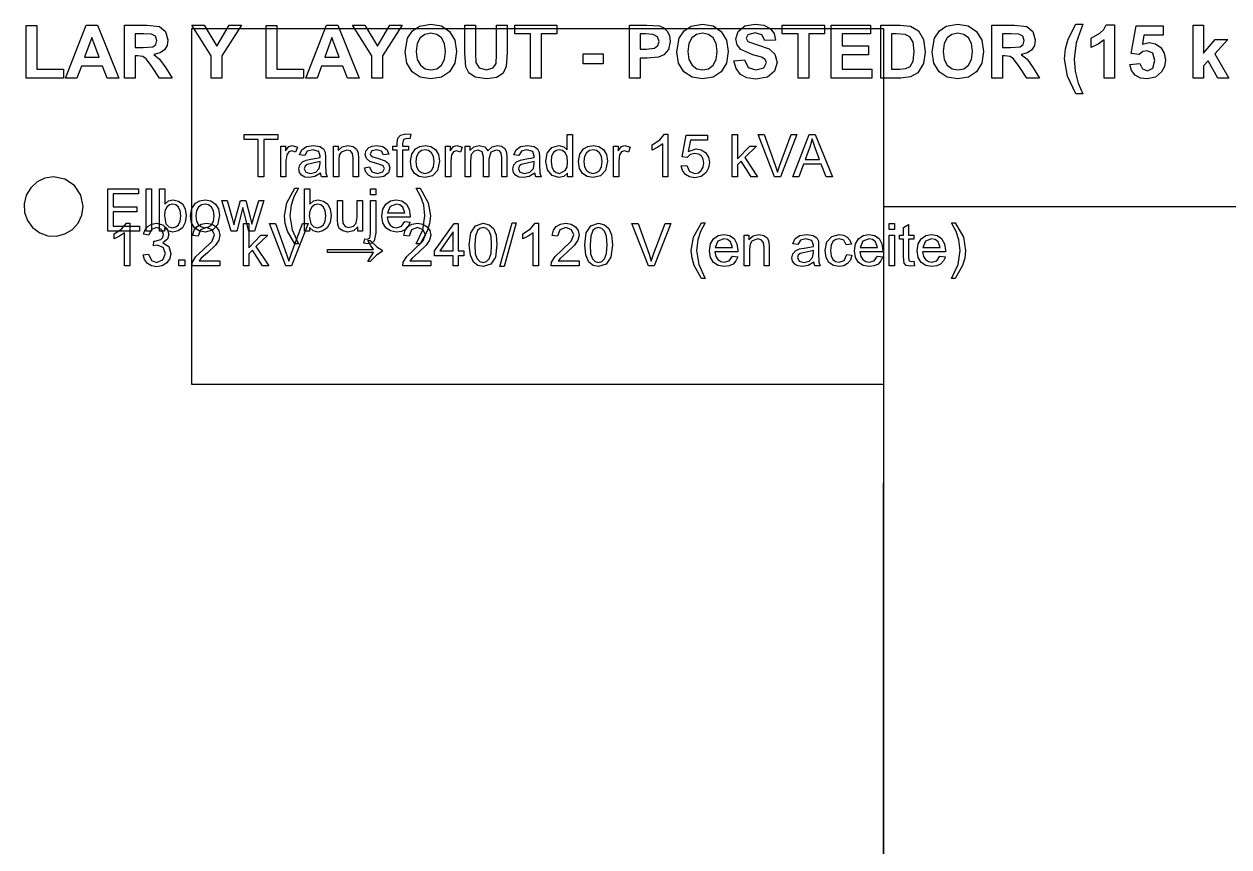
# Model space of a CAD drawing. Extents: x 10 to 410, y -78 to 290.
# Drawn here: x 73 to 195, y 207.2 to 290.5 of the extents above; entities that cross this region are included whole.
import ezdxf

# ---------------------------------------------------------------- set-up
doc = ezdxf.new("R2010")
doc.units = 0

msp = doc.modelspace()

# ---------------------------------------------------------------- linework, layer by layer
at = {"layer": 'Layer 1', "color": 7}
for points in [[(73.208008, 285), (73.208008, 290.324707), (74.291992, 290.324707), (74.291992, 285.904541), (76.987305, 285.904541), (76.987305, 285), (73.208008, 285)], [(83.179932, 285), (83.179932, 290.368652), (85.461426, 290.368652), (86.710205, 290.222168), (87.336426, 289.709473), (87.570801, 288.863525), (87.481995, 288.311462), (87.215576, 287.863769), (86.772461, 287.54425), (86.153564, 287.369385), (86.732178, 286.918945), (87.351074, 286.047363), (88.006592, 285), (86.710205, 285), (85.926514, 286.168213), (85.355225, 286.955566), (85.029297, 287.178955), (84.483643, 287.241211), (84.263916, 287.241211), (84.263916, 285), (83.179932, 285)], [(91.950684, 285), (91.950684, 287.259522), (89.984131, 290.368652), (91.254883, 290.368652), (92.518311, 288.244629), (93.756104, 290.368652), (95.004883, 290.368652), (93.031006, 287.252197), (93.031006, 285), (91.950684, 285)], [(97.520752, 285), (97.520752, 290.324707), (98.604736, 290.324707), (98.604736, 285.904541), (101.30005, 285.904541), (101.30005, 285), (97.520752, 285)], [(108.21045, 285), (108.21045, 287.259522), (106.2439, 290.368652), (107.51465, 290.368652), (108.77808, 288.244629), (110.01587, 290.368652), (111.26465, 290.368652), (109.29077, 287.252197), (109.29077, 285), (108.21045, 285)], [(124.26147, 285), (124.26147, 289.460449), (122.66846, 289.460449), (122.66846, 290.368652), (126.93481, 290.368652), (126.93481, 289.460449), (125.34546, 289.460449), (125.34546, 285), (124.26147, 285)], [(134.29932, 285), (134.29932, 290.368652), (136.03882, 290.368652), (137.32788, 290.288086), (137.751772, 290.095826), (138.10059, 289.760743), (138.33405, 289.298401), (138.41187, 288.717041), (138.23242, 287.885743), (137.77466, 287.354737), (137.21436, 287.102051), (136.09009, 287.025147), (135.3833, 287.025147), (135.3833, 285), (134.29932, 285)], [(151.34644, 285), (151.34644, 289.460449), (149.75342, 289.460449), (149.75342, 290.368652), (154.01978, 290.368652), (154.01978, 289.460449), (152.43042, 289.460449), (152.43042, 285), (151.34644, 285)], [(154.71924, 285), (154.71924, 290.368652), (158.69995, 290.368652), (158.69995, 289.460449), (155.80322, 289.460449), (155.80322, 288.270264), (158.49854, 288.270264), (158.49854, 287.365723), (155.80322, 287.365723), (155.80322, 285.904541), (158.80249, 285.904541), (158.80249, 285), (154.71924, 285)], [(170.97534, 285), (170.97534, 290.368652), (173.25684, 290.368652), (174.50562, 290.222168), (175.13184, 289.709473), (175.36621, 288.863525), (175.277405, 288.311462), (175.01099, 287.863769), (174.56787, 287.54425), (173.94897, 287.369385), (174.52759, 286.918945), (175.14648, 286.047363), (175.802, 285), (174.50562, 285), (173.72192, 286.168213), (173.15063, 286.955566), (172.82471, 287.178955), (172.27905, 287.241211), (172.05933, 287.241211), (172.05933, 285), (170.97534, 285)], [(191.35132, 285), (191.35132, 290.368652), (192.38037, 290.368652), (192.38037, 287.519531), (193.58521, 288.88916), (194.85229, 288.88916), (193.52295, 287.468262), (194.94751, 285), (193.83789, 285), (192.86011, 286.746826), (192.38037, 286.245117), (192.38037, 285), (191.35132, 285)], [(80.605469, 287.124023), (79.865723, 289.116211), (79.140625, 287.124023), (80.605469, 287.124023)], [(84.263916, 288.098144), (85.065918, 288.098144), (86.040039, 288.164062), (86.343994, 288.391113), (86.453857, 288.793945), (86.307373, 289.229736), (85.900879, 289.442139), (85.109863, 289.460449), (84.263916, 289.460449), (84.263916, 288.098144)], [(129.59351, 286.431885), (129.59351, 287.460938), (131.61499, 287.460938), (131.61499, 286.431885), (129.59351, 286.431885)], [(96.710937, 275), (96.710937, 278.788086), (95.295898, 278.788086), (95.295898, 279.294922), (98.700195, 279.294922), (98.700195, 278.788086), (97.279297, 278.788086), (97.279297, 275), (96.710937, 275)], [(110.79102, 275), (110.79102, 277.701172), (110.3252, 277.701172), (110.3252, 278.111328), (110.79102, 278.111328), (110.79102, 278.442383), (110.84672, 278.908203), (111.11332, 279.239258), (111.65238, 279.368164), (112.14457, 279.31543), (112.06547, 278.855469), (111.75492, 278.884766), (111.41508, 278.782227), (111.31548, 278.398438), (111.31548, 278.111329), (111.92193, 278.111329), (111.92193, 277.701172), (111.31548, 277.701172), (111.31548, 275), (110.79102, 275)], [(128.02051, 275), (128.02051, 275.392578), (127.65503, 275.04541), (127.15039, 274.929688), (126.46484, 275.134766), (125.98145, 275.706055), (125.81152, 276.552734), (125.9668, 277.396484), (126.43262, 277.979492), (127.12695, 278.181641), (127.62793, 278.061523), (127.98535, 277.753906), (127.98535, 279.294922), (128.50977, 279.294922), (128.50977, 275), (128.02051, 275)], [(144.68457, 275), (144.68457, 279.294922), (145.21191, 279.294922), (145.21191, 276.845703), (146.45996, 278.111328), (147.14258, 278.111328), (145.95312, 276.957031), (147.2627, 275), (146.6123, 275), (145.58398, 276.59082), (145.21191, 276.233398), (145.21191, 275), (144.68457, 275)], [(148.97656, 275), (147.3125, 279.294922), (147.92773, 279.294922), (149.04395, 276.174805), (149.26953, 275.47168), (149.50098, 276.174805), (150.66113, 279.294922), (151.24121, 279.294922), (149.55957, 275), (148.97656, 275)], [(150.83398, 275), (152.4834, 279.294922), (153.0957, 279.294922), (154.85352, 275), (154.20605, 275), (153.70508, 276.300781), (151.90918, 276.300781), (151.4375, 275), (150.83398, 275)], [(98.987305, 275), (98.987305, 278.111328), (99.461914, 278.111328), (99.461914, 277.639648), (99.795898, 278.076172), (100.135742, 278.181641), (100.677734, 278.011719), (100.496094, 277.522461), (100.109375, 277.636719), (99.798828, 277.53125), (99.602539, 277.244141), (99.514649, 276.628906), (99.514649, 275), (98.987305, 275)], [(104.328125, 275), (104.328125, 278.111328), (104.802734, 278.111328), (104.802734, 277.668945), (105.22168, 278.053467), (105.792969, 278.181641), (106.308594, 278.079102), (106.663086, 277.81543), (106.827148, 277.425781), (106.856448, 276.913086), (106.856448, 275), (106.329105, 275), (106.329105, 276.892578), (106.267585, 277.373047), (106.047859, 277.62793), (105.681648, 277.72461), (105.09864, 277.510742), (104.916267, 277.200928), (104.855476, 276.699219), (104.855476, 275), (104.328125, 275)], [(115.66309, 275), (115.66309, 278.111328), (116.1377, 278.111328), (116.1377, 277.639648), (116.47168, 278.076172), (116.81152, 278.181641), (117.35352, 278.011719), (117.17188, 277.522461), (116.78516, 277.636719), (116.47461, 277.53125), (116.27832, 277.244141), (116.19042, 276.628906), (116.19042, 275), (115.66309, 275)], [(117.66699, 275), (117.66699, 278.111328), (118.13867, 278.111328), (118.13867, 277.674805), (118.52832, 278.041016), (119.08203, 278.181641), (119.64746, 278.038086), (119.96094, 277.636719), (120.385745, 278.04541), (120.92188, 278.181641), (121.331302, 278.117187), (121.63379, 277.923828), (121.820555, 277.599365), (121.88281, 277.135742), (121.88281, 275), (121.3584, 275), (121.3584, 276.959961), (121.3057, 277.414062), (121.12113, 277.639648), (120.80473, 277.724609), (120.25981, 277.504883), (120.04301, 276.807617), (120.04301, 275), (119.51567, 275), (119.51567, 277.021484), (119.38676, 277.548828), (118.96488, 277.724609), (118.5518, 277.607422), (118.27934, 277.264648), (118.19434, 276.614258), (118.19434, 275), (117.66699, 275)], [(132.66992, 275), (132.66992, 278.111328), (133.14453, 278.111328), (133.14453, 277.639648), (133.47852, 278.076172), (133.81836, 278.181641), (134.36035, 278.011719), (134.17871, 277.522461), (133.79199, 277.636719), (133.48145, 277.53125), (133.28516, 277.244141), (133.19726, 276.628906), (133.19726, 275), (132.66992, 275)], [(81.474609, 269.5), (81.474609, 273.794922), (84.580078, 273.794922), (84.580078, 273.288086), (82.042969, 273.288086), (82.042969, 271.972656), (84.418945, 271.972656), (84.418945, 271.46875), (82.042969, 271.46875), (82.042969, 270.006836), (84.679687, 270.006836), (84.679687, 269.5), (81.474609, 269.5)], [(85.385742, 269.5), (85.385742, 273.794922), (85.913086, 273.794922), (85.913086, 269.5), (85.385742, 269.5)], [(93.978516, 269.5), (93.026367, 272.611328), (93.571289, 272.611328), (94.066406, 270.81543), (94.250977, 270.147461), (94.412109, 270.789062), (94.907227, 272.611328), (95.449219, 272.611328), (95.915039, 270.806641), (96.070312, 270.211914), (96.249023, 270.8125), (96.782227, 272.611328), (97.294922, 272.611328), (96.322266, 269.5), (95.774414, 269.5), (95.279297, 271.363281), (95.15918, 271.893555), (94.529297, 269.5), (93.978516, 269.5)], [(106.77832, 269.5), (106.77832, 269.957031), (106.349853, 269.561523), (105.791016, 269.429688), (105.275391, 269.535156), (104.920898, 269.798828), (104.759766, 270.191406), (104.727539, 270.683594), (104.727539, 272.611328), (105.254883, 272.611328), (105.254883, 270.885742), (105.287113, 270.329102), (105.498051, 270.000977), (105.896488, 269.883789), (106.341801, 270.003906), (106.63477, 270.334961), (106.72266, 270.944336), (106.72266, 272.611328), (107.25, 272.611328), (107.25, 269.5), (106.77832, 269.5)], [(85.0625, 267.133789), (85.589844, 267.204102), (85.897461, 266.556641), (86.430664, 266.360352), (87.057617, 266.618164), (87.31543, 267.256836), (87.078125, 267.854492), (86.474609, 268.091797), (86.102539, 268.033203), (86.161129, 268.496094), (86.246089, 268.490233), (86.852534, 268.666015), (87.054682, 268.889403), (87.122065, 269.208007), (86.925776, 269.688476), (86.41894, 269.878905), (85.906245, 269.685546), (85.642573, 269.105468), (85.115229, 269.199218), (85.273436, 269.669433), (85.554687, 270.019531), (85.939209, 270.239258), (86.407227, 270.3125), (87.054687, 270.160156), (87.505859, 269.75), (87.664062, 269.196289), (87.514648, 268.689453), (87.072266, 268.326172), (87.664062, 267.959961), (87.875, 267.268555), (87.772461, 266.748535), (87.464844, 266.313477), (87.000488, 266.02124), (86.427734, 265.923828), (85.909912, 266.008057), (85.487305, 266.260742), (85.195068, 266.647461), (85.0625, 267.133789), (85.0625, 267.133789)], [(95.216797, 266), (95.216797, 270.294922), (95.744141, 270.294922), (95.744141, 267.845703), (96.992187, 269.111328), (97.674805, 269.111328), (96.485352, 267.957031), (97.794922, 266), (97.144531, 266), (96.116211, 267.59082), (95.744141, 267.233398), (95.744141, 266), (95.216797, 266)], [(99.508789, 266), (97.844727, 270.294922), (98.459961, 270.294922), (99.576172, 267.174805), (99.801758, 266.47168), (100.033203, 267.174805), (101.193359, 270.294922), (101.773437, 270.294922), (100.091797, 266), (99.508789, 266)], [(116.43066, 266), (116.43066, 267.02832), (114.56738, 267.02832), (114.56738, 267.511719), (116.52734, 270.294922), (116.95801, 270.294922), (116.95801, 267.511719), (117.53809, 267.511719), (117.53809, 267.02832), (116.95801, 267.02832), (116.95801, 266), (116.43066, 266)], [(136.2002, 266), (134.53613, 270.294922), (135.15137, 270.294922), (136.26758, 267.174805), (136.49316, 266.47168), (136.72461, 267.174805), (137.88477, 270.294922), (138.46484, 270.294922), (136.7832, 266), (136.2002, 266)], [(160.58979, 269.688477), (160.58979, 270.294922), (161.11714, 270.294922), (161.11714, 269.688477), (160.58979, 269.688477)], [(108.042969, 268.566406), (108.716797, 267.918945), (109.25293, 267.59082), (109.25293, 267.458984), (108.69043, 267.098633), (108.040039, 266.459961), (107.814453, 266.459961), (108.391602, 267.365234), (103.71875, 267.365234), (103.71875, 267.661133), (108.391602, 267.661133), (108.081055, 268.083008), (107.820312, 268.566406), (108.042969, 268.566406)], [(145.90918, 266), (145.90918, 269.111328), (146.38379, 269.111328), (146.38379, 268.668945), (146.802733, 269.053467), (147.37402, 269.181641), (147.88965, 269.079102), (148.24414, 268.81543), (148.4082, 268.425781), (148.4375, 267.913086), (148.4375, 266), (147.91016, 266), (147.91016, 267.892578), (147.84866, 268.373047), (147.62894, 268.62793), (147.26273, 268.72461), (146.67972, 268.510742), (146.497343, 268.200928), (146.43655, 267.699219), (146.43655, 266), (145.90918, 266)], [(160.58984, 266), (160.58984, 269.111328), (161.11719, 269.111328), (161.11719, 266), (160.58984, 266)], [(88.692383, 266), (88.692383, 266.600586), (89.292969, 266.600586), (89.292969, 266), (88.692383, 266)]]:
    msp.add_lwpolyline(points, close=True, dxfattribs=at)
for points in [[(82.601318, 285), (81.422119, 285), (80.953369, 286.219482), (78.807373, 286.219482), (78.364258, 285), (77.214355, 285), (79.30542, 290.368652), (80.45166, 290.368652), (82.601318, 285)], [(106.91406, 285), (105.73486, 285), (105.26611, 286.219482), (103.12012, 286.219482), (102.677, 285), (101.5271, 285), (103.61816, 290.368652), (104.7644, 290.368652), (106.91406, 285)], [(111.58325, 287.651367), (111.82861, 289.02832), (112.32666, 289.764404), (113.02246, 290.247803), (114.17969, 290.460205), (115.247193, 290.276184), (116.07666, 289.724121), (116.612243, 288.844299), (116.79077, 287.677002), (116.614072, 286.517944), (116.08398, 285.640869), (115.25818, 285.091553), (114.19434, 284.908447), (113.11951, 285.090637), (112.29004, 285.637207), (111.759948, 286.506958), (111.58325, 287.651367), (111.58325, 287.651367)], [(117.62939, 290.368652), (118.71338, 290.368652), (118.71338, 287.460937), (118.75368, 286.563721), (119.08327, 286.032715), (119.80105, 285.834961), (120.49685, 286.021729), (120.77883, 286.486816), (120.82643, 287.398682), (120.82643, 290.368652), (121.91041, 290.368652), (121.91041, 287.548828), (121.82251, 286.182861), (121.49658, 285.509033), (120.8667, 285.06958), (119.83398, 284.908447), (118.66577, 285.084229), (118.03955, 285.545654), (117.7356, 286.142578), (117.62939, 287.504883), (117.62939, 290.368652)], [(139.08203, 287.651367), (139.32739, 289.02832), (139.82544, 289.764404), (140.52124, 290.247803), (141.67847, 290.460205), (142.745972, 290.276184), (143.57544, 289.724121), (144.111023, 288.844299), (144.28955, 287.677002), (144.112853, 286.517944), (143.58276, 285.640869), (142.75696, 285.091553), (141.69312, 284.908447), (140.61829, 285.090637), (139.78882, 285.637207), (139.258727, 286.506958), (139.08203, 287.651367), (139.08203, 287.651367)], [(144.86084, 286.746826), (145.91553, 286.849365), (146.30005, 286.069336), (147.0874, 285.820312), (147.87476, 286.040039), (148.14209, 286.560059), (148.02856, 286.882324), (147.64038, 287.116699), (146.77246, 287.351074), (145.54932, 287.88208), (145.178527, 288.373718), (145.05493, 288.962402), (145.28564, 289.727783), (145.95581, 290.273437), (147.01416, 290.460205), (147.899475, 290.349426), (148.53394, 290.01709), (148.924867, 289.499817), (149.07227, 288.834228), (147.98828, 288.786621), (147.68799, 289.379883), (147.00317, 289.562989), (146.26343, 289.368897), (146.09131, 289.035645), (146.25244, 288.709717), (147.24854, 288.35083), (148.41675, 287.962647), (149.01001, 287.416992), (149.22607, 286.563721), (148.96973, 285.699463), (148.24463, 285.098877), (147.07642, 284.904785), (146.176455, 285.021973), (145.5127, 285.373535), (145.076905, 285.953064), (144.86084, 286.746826), (144.86084, 286.746826)], [(159.71802, 290.368652), (161.69922, 290.368652), (162.72095, 290.266113), (163.53027, 289.771728), (164.04297, 288.900147), (164.21875, 287.633057), (164.05396, 286.490479), (163.479, 285.541992), (162.71729, 285.113525), (161.75781, 285), (159.71802, 285), (159.71802, 290.368652)], [(164.91821, 287.651367), (165.16357, 289.02832), (165.66162, 289.764404), (166.35742, 290.247803), (167.51465, 290.460205), (168.582153, 290.276184), (169.41162, 289.724121), (169.947203, 288.844299), (170.12573, 287.677002), (169.949035, 286.517944), (169.41895, 285.640869), (168.593142, 285.091553), (167.5293, 284.908447), (166.45447, 285.090637), (165.625, 285.637207), (165.094908, 286.506958), (164.91821, 287.651367), (164.91821, 287.651367)], [(180.1709, 283.421631), (179.46411, 283.421631), (178.61084, 285.179443), (178.31787, 286.94458), (178.408507, 287.974548), (178.68042, 288.947754), (179.47876, 290.460205), (180.18188, 290.460205), (179.48975, 288.570557), (179.30298, 286.922607), (179.41284, 285.692139), (179.72046, 284.494629), (180.1709, 283.421631), (180.1709, 283.421631)], [(183.37524, 285), (182.34619, 285), (182.34619, 288.878174), (181.731875, 288.419495), (181.01685, 288.098144), (181.01685, 289.031982), (181.89209, 289.530029), (182.290342, 289.930115), (182.54028, 290.390625), (183.37524, 290.390625), (183.37524, 285)], [(184.92798, 286.380615), (185.95337, 286.486816), (186.21338, 285.933838), (186.71143, 285.732422), (187.25708, 285.992432), (187.48047, 286.783447), (187.25708, 287.523193), (186.68213, 287.772217), (186.2619, 287.674255), (185.88745, 287.380371), (185.05249, 287.501221), (185.57983, 290.29541), (188.30078, 290.29541), (188.30078, 289.332275), (186.35986, 289.332275), (186.19873, 288.42041), (186.90186, 288.592529), (187.534485, 288.468018), (188.06274, 288.094482), (188.4198, 287.522278), (188.53882, 286.801758), (188.44269, 286.174622), (188.1543, 285.618896), (187.528995, 285.086059), (186.70044, 284.908447), (186.025695, 285.00824), (185.48828, 285.307617), (185.11383, 285.775451), (184.92798, 286.380615), (184.92798, 286.380615)], [(104.91821, 287.124023), (104.17847, 289.116211), (103.45337, 287.124023), (104.91821, 287.124023)], [(112.7002, 287.687988), (112.805485, 286.885986), (113.12134, 286.303711), (113.599242, 285.952148), (114.19067, 285.834961), (114.780275, 285.951233), (115.25269, 286.300049), (115.5658, 286.885071), (115.67017, 287.702637), (115.568545, 288.508301), (115.26367, 289.07959), (114.794005, 289.420166), (114.19067, 289.533691), (113.58551, 289.418335), (113.11035, 289.072266), (112.802737, 288.497314), (112.7002, 287.687988), (112.7002, 287.687988)], [(135.3833, 289.460449), (135.3833, 287.937012), (135.97656, 287.937012), (136.8335, 288.021241), (137.17041, 288.284913), (137.29492, 288.702393), (137.1228, 289.185791), (136.68701, 289.423829), (135.90698, 289.46045), (135.3833, 289.460449)], [(140.19897, 287.687988), (140.304258, 286.885986), (140.62012, 286.303711), (141.098023, 285.952148), (141.68945, 285.834961), (142.279053, 285.951233), (142.75146, 286.300049), (143.064578, 286.885071), (143.16895, 287.702637), (143.067325, 288.508301), (142.76245, 289.07959), (142.292785, 289.420166), (141.68945, 289.533691), (141.08429, 289.418335), (140.60913, 289.072266), (140.30151, 288.497314), (140.19897, 287.687988), (140.19897, 287.687988)], [(160.802, 289.460449), (160.802, 285.904541), (161.61133, 285.904541), (162.26685, 285.955811), (162.70264, 286.179199), (162.98828, 286.695557), (163.09814, 287.680664), (162.98828, 288.636475), (162.68066, 289.156494), (162.17896, 289.40918), (161.28906, 289.46045), (160.802, 289.460449)], [(166.03516, 287.687988), (166.140445, 286.885986), (166.4563, 286.303711), (166.934203, 285.952148), (167.52563, 285.834961), (168.115235, 285.951233), (168.58765, 286.300049), (168.90076, 286.885071), (169.00513, 287.702637), (168.903505, 288.508301), (168.59863, 289.07959), (168.128965, 289.420166), (167.52563, 289.533691), (166.92047, 289.418335), (166.44531, 289.072266), (166.137698, 288.497314), (166.03516, 287.687988), (166.03516, 287.687988)], [(172.05933, 288.098144), (172.86133, 288.098144), (173.83545, 288.164062), (174.1394, 288.391113), (174.24927, 288.793945), (174.10278, 289.229736), (173.69629, 289.442139), (172.90527, 289.46045), (172.05933, 289.46045), (172.05933, 288.098144)], [(138.18066, 275), (137.65332, 275), (137.65332, 278.360352), (137.15234, 277.99707), (136.59863, 277.724609), (136.59863, 278.234375), (137.37207, 278.738281), (137.84082, 279.3125), (138.18066, 279.3125), (138.18066, 275)], [(103.021484, 275.383789), (102.456055, 275.032227), (101.875977, 274.929688), (101.422607, 274.991943), (101.087891, 275.178711), (100.881348, 275.465088), (100.8125, 275.820312), (100.915039, 276.236328), (101.1875, 276.541016), (101.568359, 276.713867), (102.037109, 276.792969), (102.977539, 276.97461), (102.980439, 277.112305), (102.831025, 277.566407), (102.230439, 277.745118), (101.679657, 277.613282), (101.418915, 277.153321), (100.90329, 277.223633), (101.134736, 277.756836), (101.600556, 278.070312), (102.306611, 278.181641), (102.954072, 278.087891), (103.320282, 277.850586), (103.484345, 277.493164), (103.510715, 277.006836), (103.510715, 276.303711), (103.542945, 275.37207), (103.677734, 275), (103.126953, 275), (103.021484, 275.383789), (103.021484, 275.383789)], [(107.454102, 275.928711), (107.975586, 276.010742), (108.21875, 275.530273), (108.78125, 275.363281), (109.320312, 275.509765), (109.496094, 275.858398), (109.34082, 276.139648), (108.801758, 276.318359), (107.996094, 276.570312), (107.65625, 276.866211), (107.541992, 277.285156), (107.635742, 277.668945), (107.896484, 277.964843), (108.230469, 278.117187), (108.6875, 278.18164), (109.329102, 278.076171), (109.739258, 277.789062), (109.920898, 277.308593), (109.405273, 277.238281), (109.200195, 277.613281), (108.725586, 277.748047), (108.207031, 277.62793), (108.051758, 277.34668), (108.116208, 277.162109), (108.318356, 277.021484), (108.784177, 276.886719), (109.563474, 276.640625), (109.912106, 276.365234), (110.038087, 275.914063), (109.882809, 275.416016), (109.440427, 275.055664), (108.784177, 274.929688), (108.249508, 274.992676), (107.858395, 275.181641), (107.599118, 275.494385), (107.454099, 275.928711), (107.454102, 275.928711)], [(112.13574, 276.555664), (112.255858, 277.307861), (112.61621, 277.835938), (113.061525, 278.095215), (113.59473, 278.181641), (114.177735, 278.076172), (114.64355, 277.759766), (114.948972, 277.260254), (115.05078, 276.599609), (114.86914, 275.65332), (114.34473, 275.120117), (113.59473, 274.929688), (113.003665, 275.034424), (112.53711, 275.348633), (112.236082, 275.859863), (112.13574, 276.555664), (112.13574, 276.555664)], [(124.69531, 275.383789), (124.12988, 275.032227), (123.5498, 274.929688), (123.096435, 274.991943), (122.76172, 275.178711), (122.555177, 275.465088), (122.48633, 275.820312), (122.58887, 276.236328), (122.86133, 276.541016), (123.24219, 276.713867), (123.71094, 276.792969), (124.65137, 276.97461), (124.65437, 277.112305), (124.50495, 277.566407), (123.90437, 277.745118), (123.35359, 277.613282), (123.09284, 277.153321), (122.57722, 277.223633), (122.80866, 277.756836), (123.27448, 278.070312), (123.98054, 278.181641), (124.628, 278.087891), (124.99421, 277.850586), (125.15827, 277.493164), (125.18467, 277.006836), (125.18467, 276.303711), (125.21687, 275.37207), (125.35163, 275), (124.80085, 275), (124.69538, 275.383789), (124.69531, 275.383789)], [(129.14258, 276.555664), (129.262698, 277.307862), (129.62305, 277.835938), (130.068358, 278.095215), (130.60156, 278.181641), (131.184568, 278.076172), (131.65039, 277.759766), (131.955813, 277.260254), (132.05762, 276.59961), (131.87598, 275.653321), (131.35156, 275.120117), (130.60156, 274.929688), (130.010497, 275.034424), (129.54395, 275.348633), (129.242923, 275.859864), (129.14258, 276.555664), (129.14258, 276.555664)], [(139.53125, 276.125), (140.08496, 276.171875), (140.36914, 275.5625), (140.91113, 275.360352), (141.262693, 275.432129), (141.55566, 275.647461), (141.75342, 275.981445), (141.81934, 276.40918), (141.755618, 276.812744), (141.56445, 277.121094), (141.272948, 277.31665), (140.90234, 277.381836), (140.44238, 277.264648), (140.12012, 276.96582), (139.625, 277.030273), (140.04102, 279.236328), (142.17676, 279.236328), (142.17676, 278.732422), (140.46289, 278.732422), (140.23145, 277.578125), (141.04297, 277.847656), (141.561525, 277.750244), (141.99219, 277.458008), (142.28223, 277.012695), (142.37891, 276.456055), (142.293948, 275.912598), (142.03906, 275.448242), (141.550537, 275.057129), (140.91113, 274.926758), (140.378663, 275.008789), (139.95312, 275.254883), (139.663083, 275.636474), (139.53125, 276.125), (139.53125, 276.125)], [(152.07324, 276.763672), (153.5293, 276.763672), (153.08105, 277.953125), (152.77637, 278.84375), (152.54492, 278.023438), (152.07324, 276.763672)], [(112.67773, 276.555664), (112.742917, 276.032715), (112.93848, 275.65918), (113.232912, 275.437256), (113.59473, 275.363281), (113.954345, 275.437988), (114.24805, 275.662109), (114.443605, 276.039307), (114.50879, 276.573242), (114.442872, 277.080078), (114.24512, 277.446289), (113.952152, 277.67041), (113.59473, 277.745117), (113.232912, 277.671143), (112.93848, 277.449219), (112.742917, 277.077881), (112.67773, 276.555664), (112.67773, 276.555664)], [(126.35352, 276.552734), (126.416507, 276.030518), (126.60547, 275.65918), (126.880127, 275.437256), (127.2002, 275.363281), (127.78613, 275.644531), (127.968508, 276.002686), (128.0293, 276.508789), (127.967775, 277.0625), (127.7832, 277.446289), (127.508545, 277.67041), (127.17676, 277.745117), (126.853762, 277.67334), (126.58789, 277.458008), (126.412113, 277.088135), (126.35352, 276.552734), (126.35352, 276.552734)], [(129.68457, 276.555664), (129.749755, 276.032715), (129.94531, 275.65918), (130.239742, 275.437256), (130.60156, 275.363282), (130.96118, 275.437989), (131.25488, 275.66211), (131.450443, 276.039307), (131.51563, 276.573242), (131.44971, 277.080078), (131.25195, 277.446289), (130.958983, 277.67041), (130.60156, 277.745117), (130.239742, 277.671143), (129.94531, 277.449219), (129.749755, 277.077881), (129.68457, 276.555664), (129.68457, 276.555664)], [(102.977534, 276.561523), (102.116206, 276.362305), (101.656245, 276.256836), (101.448237, 276.083984), (101.374997, 275.834961), (101.5332, 275.483398), (102.00195, 275.342773), (102.543942, 275.474609), (102.892575, 275.84082), (102.977535, 276.368164), (102.977534, 276.561523)], [(124.65141, 276.561523), (123.79008, 276.362305), (123.33012, 276.256836), (123.12211, 276.083984), (123.04891, 275.834961), (123.20711, 275.483398), (123.67586, 275.342773), (124.21785, 275.474609), (124.56649, 275.84082), (124.65149, 276.368164), (124.65141, 276.561523)], [(76, 275), (75.120332, 274.868277), (74.333289, 274.494409), (73.686692, 273.910349), (73.228361, 273.14805), (73.013424, 272.284935), (73.057644, 271.414729), (73.349803, 270.593841), (73.87868, 269.87868), (74.593841, 269.349803), (75.414729, 269.057644), (76.284935, 269.013424), (77.14805, 269.228361), (77.910349, 269.686692), (78.494409, 270.333289), (78.868277, 271.120332), (79, 272), (78.771639, 273.14805), (78.12132, 274.12132), (77.14805, 274.771639), (76, 275), (76, 275)], [(87.216797, 269.5), (86.727539, 269.5), (86.727539, 273.794922), (87.254883, 273.794922), (87.254883, 272.262695), (87.63501, 272.576904), (88.107422, 272.681641), (88.649414, 272.564453), (89.071289, 272.239258), (89.332031, 271.735352), (89.425781, 271.102539), (89.326904, 270.393555), (89.030273, 269.866211), (88.595215, 269.538818), (88.081055, 269.429688), (87.589599, 269.544678), (87.216797, 269.889648), (87.216797, 269.5)], [(100.412109, 268.237305), (99.673828, 269.526367), (99.447509, 270.277832), (99.37207, 271.055664), (99.597656, 272.391602), (100.412109, 273.868164), (100.790039, 273.868164), (100.321289, 272.998047), (100.040039, 272.154297), (99.914062, 271.052734), (100.133056, 269.644287), (100.790039, 268.237305), (100.412109, 268.237305)], [(101.888672, 269.5), (101.399414, 269.5), (101.399414, 273.794922), (101.926758, 273.794922), (101.926758, 272.262695), (102.306885, 272.576904), (102.779297, 272.681641), (103.321289, 272.564453), (103.743164, 272.239258), (104.003906, 271.735352), (104.097656, 271.102539), (103.998779, 270.393555), (103.702148, 269.866211), (103.26709, 269.538818), (102.75293, 269.429688), (102.261474, 269.544678), (101.888672, 269.889648), (101.888672, 269.5)], [(108.073242, 273.182617), (108.073242, 273.794922), (108.600586, 273.794922), (108.600586, 273.182617), (108.073242, 273.182617)], [(113.0918, 268.237305), (112.71387, 268.237305), (113.370847, 269.644287), (113.58984, 271.052734), (113.46387, 272.145508), (113.18555, 272.989258), (112.71387, 273.868164), (113.0918, 273.868164), (113.90625, 272.391602), (114.13184, 271.055664), (114.055667, 270.277832), (113.82715, 269.526367), (113.0918, 268.237305), (113.0918, 268.237305)], [(87.210897, 271.079102), (87.363241, 270.270508), (87.65621, 269.965088), (88.037069, 269.863281), (88.359335, 269.937988), (88.634726, 270.162109), (88.823691, 270.537109), (88.886679, 271.058594), (88.825888, 271.588135), (88.643515, 271.958008), (88.377646, 272.175537), (88.060507, 272.248047), (87.738242, 272.172607), (87.462851, 271.946289), (87.273886, 271.580078), (87.210897, 271.079102), (87.210897, 271.079102)], [(89.871054, 271.055664), (89.991171, 271.807861), (90.351522, 272.335938), (90.796835, 272.595215), (91.330038, 272.681641), (91.913046, 272.576172), (92.378866, 272.259766), (92.684286, 271.760254), (92.786093, 271.099609), (92.604452, 270.15332), (92.080038, 269.620117), (91.330038, 269.429688), (90.738974, 269.534424), (90.272421, 269.848633), (89.971396, 270.359863), (89.871054, 271.055664), (89.871054, 271.055664)], [(90.413046, 271.055664), (90.478231, 270.532715), (90.673788, 270.15918), (90.968221, 269.937256), (91.330038, 269.863281), (91.689657, 269.937988), (91.983358, 270.162109), (92.178915, 270.539307), (92.244101, 271.073242), (92.178183, 271.580078), (91.980429, 271.946289), (91.68746, 272.17041), (91.330038, 272.245117), (90.968221, 272.171143), (90.673788, 271.949219), (90.478231, 271.577881), (90.413046, 271.055664), (90.413046, 271.055664)], [(101.882772, 271.079102), (102.035116, 270.270508), (102.328085, 269.965088), (102.708944, 269.863281), (103.03121, 269.937988), (103.306601, 270.162109), (103.495566, 270.537109), (103.558554, 271.058594), (103.497763, 271.588135), (103.31539, 271.958008), (103.04952, 272.175537), (102.732382, 272.248047), (102.410117, 272.172607), (102.134726, 271.946289), (101.94576, 271.580078), (101.882772, 271.079102), (101.882772, 271.079102)], [(107.405273, 268.292969), (107.504883, 268.741211), (107.753906, 268.700195), (107.994141, 268.808593), (108.073241, 269.341796), (108.073241, 272.611328), (108.600585, 272.611328), (108.600585, 269.330078), (108.451171, 268.530273), (108.197753, 268.310547), (107.818358, 268.237305), (107.405272, 268.292969), (107.405273, 268.292969)], [(111.53906, 270.501953), (112.08398, 270.43457), (111.900147, 270.010498), (111.60645, 269.693359), (111.209473, 269.495605), (110.71582, 269.429687), (110.103514, 269.534424), (109.631836, 269.848633), (109.333007, 270.354736), (109.233398, 271.029297), (109.334472, 271.726562), (109.637695, 272.248047), (110.102049, 272.573242), (110.68652, 272.68164), (111.253417, 272.575439), (111.70605, 272.256836), (112.002682, 271.745605), (112.10156, 271.061523), (112.09856, 270.920898), (109.77825, 270.920898), (109.86541, 270.468261), (110.06829, 270.135742), (110.361257, 269.931396), (110.71868, 269.863281), (111.2138, 270.015625), (111.53899, 270.501953), (111.53906, 270.501953)], [(109.807617, 271.354492), (111.54492, 271.354492), (111.3457, 271.943359), (111.056395, 272.171875), (110.69238, 272.248047), (110.08008, 272.004883), (109.807617, 271.354492), (109.807617, 271.354492)], [(83.708984, 266), (83.181641, 266), (83.181641, 269.360352), (82.680664, 268.99707), (82.126953, 268.724609), (82.126953, 269.234375), (82.900391, 269.738281), (83.369141, 270.3125), (83.708984, 270.3125), (83.708984, 266)], [(92.834961, 266.506836), (92.834961, 266), (89.996094, 266), (90.057617, 266.366211), (90.40332, 266.9375), (91.094727, 267.587891), (92.041016, 268.496094), (92.287109, 269.131836), (92.061523, 269.65918), (91.478516, 269.875977), (90.869141, 269.647461), (90.637695, 269.014648), (90.095703, 269.070312), (90.228271, 269.604248), (90.514648, 269.993164), (90.940185, 270.232666), (91.490234, 270.3125), (92.043945, 270.226807), (92.46875, 269.969727), (92.739014, 269.585938), (92.829102, 269.120117), (92.723633, 268.613281), (92.37207, 268.088867), (91.560547, 267.333008), (90.951172, 266.791016), (90.728516, 266.506836), (92.834961, 266.506836)], [(114.1748, 266.506836), (114.1748, 266), (111.33594, 266), (111.39744, 266.366211), (111.74314, 266.9375), (112.43455, 267.587891), (113.38084, 268.496094), (113.62693, 269.131836), (113.40135, 269.65918), (112.81834, 269.875977), (112.20896, 269.647461), (111.97752, 269.014648), (111.43553, 269.070312), (111.568115, 269.604248), (111.85447, 269.993164), (112.280008, 270.232666), (112.83006, 270.3125), (113.383768, 270.226807), (113.80857, 269.969726), (114.07884, 269.585937), (114.16893, 269.120117), (114.06346, 268.613281), (113.71189, 268.088867), (112.90037, 267.333008), (112.291, 266.791016), (112.06834, 266.506836), (114.1748, 266.506836)], [(118.07715, 268.118164), (118.23242, 269.342773), (118.69824, 270.060547), (119.47754, 270.3125), (120.08398, 270.171875), (120.51465, 269.770508), (120.78125, 269.131836), (120.87795, 268.118164), (120.72268, 266.896484), (120.25686, 266.178711), (119.47756, 265.926758), (118.923118, 266.038086), (118.50197, 266.37207), (118.18337, 267.07666), (118.07717, 268.118164), (118.07715, 268.118164)], [(118.61914, 268.118164), (118.680662, 267.237061), (118.86523, 266.708984), (119.142822, 266.44751), (119.47754, 266.360352), (119.811522, 266.448242), (120.08691, 266.711914), (120.273682, 267.239258), (120.33594, 268.118164), (120.273682, 269.000732), (120.08691, 269.527344), (119.810057, 269.788818), (119.47168, 269.875977), (119.14502, 269.799072), (118.8916, 269.568359), (118.687255, 269.009521), (118.61914, 268.118164), (118.61914, 268.118164)], [(121.16504, 265.926758), (122.41016, 270.368164), (122.83203, 270.368164), (121.58984, 265.926758), (121.16504, 265.926758)], [(125.06738, 266), (124.54004, 266), (124.54004, 269.360352), (124.03906, 268.99707), (123.48535, 268.724609), (123.48535, 269.234375), (124.25879, 269.738281), (124.72754, 270.3125), (125.06738, 270.3125), (125.06738, 266)], [(129.18945, 266.506836), (129.18945, 266), (126.35059, 266), (126.41209, 266.366211), (126.75779, 266.9375), (127.4492, 267.587891), (128.39549, 268.496094), (128.64158, 269.131836), (128.416, 269.65918), (127.83299, 269.875977), (127.22361, 269.647461), (126.99217, 269.014648), (126.45018, 269.070312), (126.582765, 269.604248), (126.86912, 269.993164), (127.294657, 270.232666), (127.84471, 270.3125), (128.398418, 270.226807), (128.82322, 269.969726), (129.093482, 269.585937), (129.18357, 269.120117), (129.07811, 268.613281), (128.72654, 268.088867), (127.91502, 267.333008), (127.30564, 266.791016), (127.08299, 266.506836), (129.18945, 266.506836)], [(129.75488, 268.118164), (129.91016, 269.342773), (130.37598, 270.060547), (131.15527, 270.3125), (131.76172, 270.171875), (132.19238, 269.770508), (132.45898, 269.131836), (132.55568, 268.118164), (132.40041, 266.896484), (131.93459, 266.178711), (131.15529, 265.926758), (130.60085, 266.038086), (130.17971, 266.37207), (129.861103, 267.07666), (129.7549, 268.118164), (129.75488, 268.118164)], [(130.29688, 268.118164), (130.358403, 267.237061), (130.54297, 266.708984), (130.820555, 266.44751), (131.15527, 266.360352), (131.489255, 266.448242), (131.76465, 266.711914), (131.951415, 267.239258), (132.01367, 268.118164), (131.951415, 269.000732), (131.76465, 269.527344), (131.48779, 269.788818), (131.14941, 269.875977), (130.822752, 269.799072), (130.56934, 269.568359), (130.364995, 269.009521), (130.29688, 268.118164), (130.29688, 268.118164)], [(141.58203, 264.737305), (140.84375, 266.026367), (140.61743, 266.777832), (140.54199, 267.555664), (140.76758, 268.891602), (141.58203, 270.368164), (141.95996, 270.368164), (141.49121, 269.498047), (141.20996, 268.654297), (141.08398, 267.552734), (141.302975, 266.144287), (141.95996, 264.737305), (141.58203, 264.737305)], [(163.07129, 266.47168), (163.14749, 266.005859), (162.74905, 265.958984), (162.30374, 266.049804), (162.08108, 266.287109), (162.01668, 266.911133), (162.01668, 268.701172), (161.62996, 268.701172), (161.62996, 269.111328), (162.01668, 269.111328), (162.01668, 269.881836), (162.5411, 270.198242), (162.5411, 269.111328), (163.07137, 269.111328), (163.07137, 268.701172), (162.5411, 268.701172), (162.5411, 266.881836), (162.5675, 266.591797), (162.6583, 266.489258), (162.83994, 266.451172), (163.07139, 266.47168), (163.07129, 266.47168)], [(167.26953, 264.737305), (166.8916, 264.737305), (167.548585, 266.144287), (167.76758, 267.552734), (167.6416, 268.645508), (167.36328, 269.489258), (166.8916, 270.368164), (167.26953, 270.368164), (168.08398, 268.891602), (168.30957, 267.555664), (168.233397, 266.777832), (168.00488, 266.026367), (167.26953, 264.737305), (167.26953, 264.737305)], [(116.43066, 267.511719), (116.43066, 269.448242), (115.08594, 267.511719), (116.43066, 267.511719)], [(144.70215, 267.001953), (145.24707, 266.93457), (145.06323, 266.510498), (144.76953, 266.193359), (144.37256, 265.995605), (143.87891, 265.929687), (143.266602, 266.034424), (142.79492, 266.348633), (142.49609, 266.854736), (142.39648, 267.529297), (142.497555, 268.226562), (142.80078, 268.748047), (143.265137, 269.073242), (143.84961, 269.18164), (144.416502, 269.075439), (144.86914, 268.756836), (145.165773, 268.245605), (145.26465, 267.561523), (145.26165, 267.420898), (142.94134, 267.420898), (143.0285, 266.968261), (143.23138, 266.635742), (143.524348, 266.431396), (143.88177, 266.363281), (144.37688, 266.515625), (144.70208, 267.001953), (144.70215, 267.001953)], [(142.9707, 267.854492), (144.70801, 267.854492), (144.50879, 268.443359), (144.219485, 268.671875), (143.85547, 268.748047), (143.24316, 268.504883), (142.9707, 267.854492), (142.9707, 267.854492)], [(152.94336, 266.383789), (152.37793, 266.032227), (151.79785, 265.929688), (151.344485, 265.991943), (151.00977, 266.178711), (150.80322, 266.465088), (150.73437, 266.820312), (150.83691, 267.236328), (151.10937, 267.541016), (151.49023, 267.713867), (151.95898, 267.792969), (152.89941, 267.97461), (152.90241, 268.112305), (152.753, 268.566407), (152.15241, 268.745118), (151.60163, 268.613282), (151.34089, 268.153321), (150.82527, 268.223633), (151.05671, 268.756836), (151.52253, 269.070312), (152.22859, 269.181641), (152.87605, 269.087891), (153.24226, 268.850586), (153.40632, 268.493164), (153.43272, 268.006836), (153.43272, 267.303711), (153.46492, 266.37207), (153.59961, 266), (153.04883, 266), (152.94336, 266.383789), (152.94336, 266.383789)], [(156.28022, 267.139648), (156.79878, 267.072265), (156.647147, 266.593994), (156.36225, 266.231445), (155.973337, 266.005127), (155.50386, 265.929687), (154.92744, 266.033691), (154.47554, 266.345703), (154.1855, 266.854736), (154.08882, 267.543945), (154.25581, 268.425781), (154.76265, 268.991211), (155.50679, 269.18164), (155.96748, 269.117187), (156.33589, 268.923828), (156.60029, 268.614746), (156.74897, 268.197265), (156.23628, 268.118163), (155.97554, 268.589843), (155.52729, 268.748046), (155.16621, 268.676269), (154.87983, 268.460937), (154.693065, 268.093261), (154.63081, 267.558593), (154.690867, 267.017333), (154.87104, 266.64746), (155.1479, 266.434325), (155.498, 266.363281), (156.01655, 266.55371), (156.28022, 267.139648), (156.28022, 267.139648)], [(159.37983, 267.001953), (159.92475, 266.93457), (159.740917, 266.510498), (159.44722, 266.193359), (159.050242, 265.995605), (158.55659, 265.929687), (157.944285, 266.034424), (157.47261, 266.348633), (157.17378, 266.854736), (157.07417, 267.529297), (157.175245, 268.226562), (157.47847, 268.748047), (157.94282, 269.073242), (158.52729, 269.18164), (159.094188, 269.075439), (159.54682, 268.756836), (159.843453, 268.245605), (159.94233, 267.561523), (159.93933, 267.420898), (157.61902, 267.420898), (157.70618, 266.968261), (157.90906, 266.635742), (158.202028, 266.431396), (158.55945, 266.363281), (159.05457, 266.515625), (159.37976, 267.001953), (159.37983, 267.001953)], [(157.64839, 267.854492), (159.38569, 267.854492), (159.18647, 268.443359), (158.897165, 268.671875), (158.53315, 268.748047), (157.92085, 268.504883), (157.64839, 267.854492), (157.64839, 267.854492)], [(165.7168, 267.001953), (166.26172, 266.93457), (166.07788, 266.510498), (165.78418, 266.193359), (165.387207, 265.995605), (164.89355, 265.929687), (164.28125, 266.034424), (163.80957, 266.348633), (163.51074, 266.854736), (163.41113, 267.529297), (163.512205, 268.226562), (163.81543, 268.748047), (164.279787, 269.073242), (164.86426, 269.18164), (165.431152, 269.075439), (165.88379, 268.756836), (166.180423, 268.245605), (166.2793, 267.561523), (166.2763, 267.420898), (163.95598, 267.420898), (164.04314, 266.968261), (164.24602, 266.635742), (164.538993, 266.431396), (164.89641, 266.363281), (165.39153, 266.515625), (165.71673, 267.001953), (165.7168, 267.001953)], [(163.98535, 267.854492), (165.72266, 267.854492), (165.52344, 268.443359), (165.23413, 268.671875), (164.87012, 268.748047), (164.25781, 268.504883), (163.98535, 267.854492), (163.98535, 267.854492)], [(152.89936, 267.561523), (152.03804, 267.362305), (151.57807, 267.256836), (151.37007, 267.083984), (151.29687, 266.834961), (151.45508, 266.483398), (151.92383, 266.342773), (152.46582, 266.474609), (152.81445, 266.84082), (152.89945, 267.368164), (152.89936, 267.561523)]]:
    msp.add_lwpolyline(points, dxfattribs=at)
at = {"layer": 'Layer 1', "color": 154}
msp.add_lwpolyline([(90, 290), (160, 290), (160, 254), (90, 254), (90, 290)], dxfattribs=at)
at = {"layer": 'Layer 1', "color": 12}
for points in [[(160, 272), (230, 272)], [(160, 272), (160, 182)]]:
    msp.add_lwpolyline(points, dxfattribs=at)
at = {"layer": 'Layer 1', "color": 76}
msp.add_lwpolyline([(160, 152), (160, 244)], dxfattribs=at)

doc.saveas('drawing.dxf')
